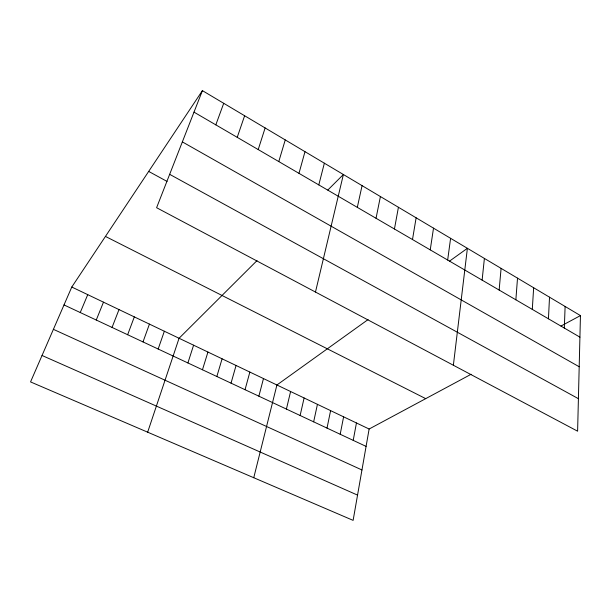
<?xml version="1.0" encoding="UTF-8"?>
<svg xmlns="http://www.w3.org/2000/svg" width="611" height="611" viewBox="0 0 611 611"><rect width="100%" height="100%" fill="white"/><g stroke="black" fill="none" stroke-linecap="round" stroke-linejoin="round"><path stroke-width="0.92" d="M580.45 315.589L577.609 431.198L156.599 207.709L202.409 90.627L580.45 315.589L560.982 326.045M564.32 328.061L565.114 306.462M548.441 318.805L549.518 297.183M532.296 309.387L533.655 287.743M515.86 299.81L517.517 278.142M499.141 290.057L501.096 268.374M482.117 280.136L484.393 258.43M453.37 365.248L467.392 248.31L449.589 261.088M447.664 260.042L450.597 238.321M430.236 249.884L433.512 228.147M412.501 239.543L416.122 217.799M471.081 374.291L369.128 429.021L353.12 520.373L30.55 381.913L71.785 287.033L202.409 90.627M394.439 229.01L398.425 207.274M353.219 440.363L356.442 422.965M340.197 434.268L343.603 416.832M376.04 218.28L380.409 196.551M327.015 428.09L330.604 410.63M313.657 421.834L317.437 404.337M357.313 207.358L362.063 185.637M300.123 415.503L304.11 397.975M286.414 409.08L290.599 391.521M315.475 292.043L343.39 174.517L327.794 190.059M253.756 477.726L276.92 384.991L368.066 319.584M318.789 184.896L324.365 163.198M258.873 396.188L263.471 378.568M245.042 389.711L249.853 372.068M298.978 173.348L304.988 151.665M231.034 383.15L236.06 365.477M278.784 161.571L285.245 139.919M216.844 376.498L222.091 358.81M202.462 369.77L207.939 352.051M258.209 149.573L265.128 127.943M187.898 362.942L193.595 345.2M147.663 432.183L179.069 338.265L257.002 260.607M237.221 137.338L244.621 115.746M158.165 349.026L164.351 331.238M143.005 341.923L149.435 324.113M215.82 124.858L223.718 103.305M127.638 334.729L134.321 316.895M112.057 327.427L119.008 309.578M96.255 320.034L103.48 302.17M80.247 312.534L87.74 294.655M42.037 355.487L357.542 495.109M53.401 329.337L361.949 469.966M64.002 304.927L366.081 446.389M71.785 287.033L369.128 429.021M105.443 236.419L425.714 398.647M148.679 171.416L167.047 181.429M169.659 174.326L578.403 398.685M182.353 141.889L579.19 366.753M194 112.134L579.923 337.157"/></g></svg>
